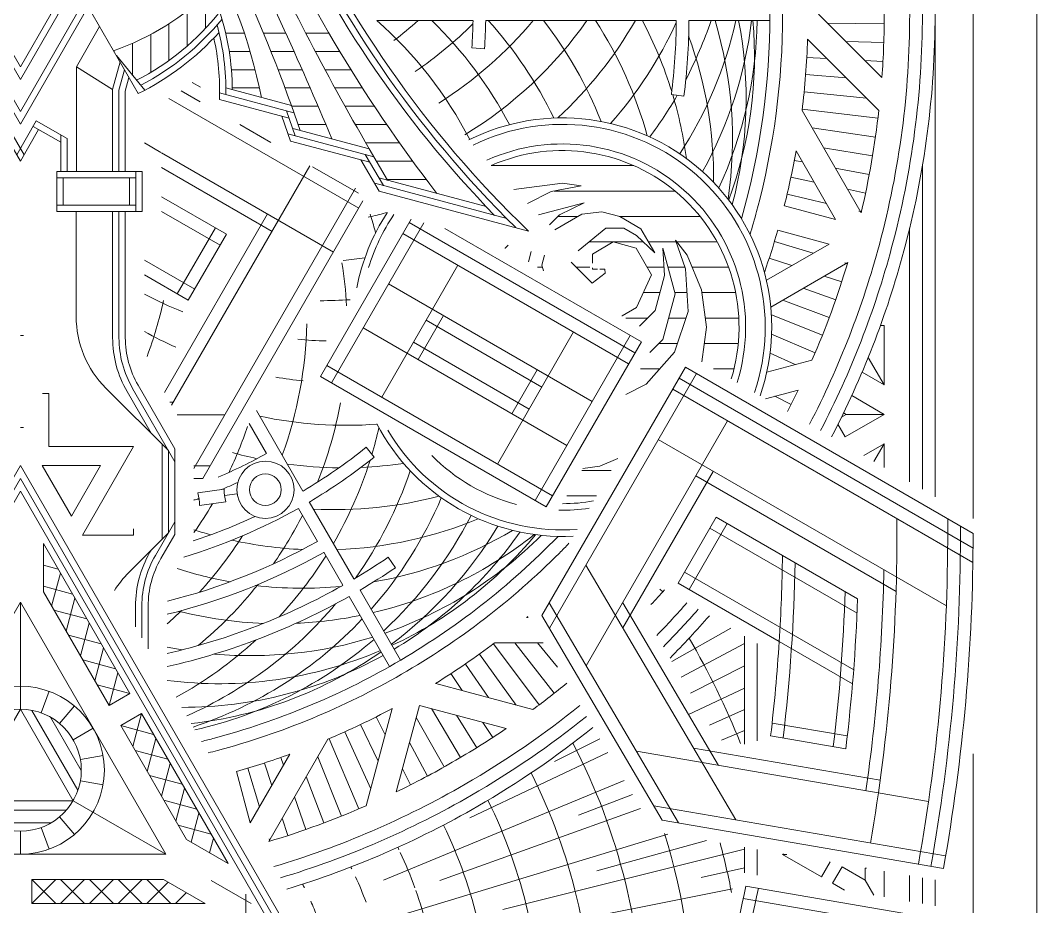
# Model space of a CAD drawing. Header units: inches. Extents: x -6.2 to 19.1, y -0.3 to 14.3.
# Drawn here: x 17.539 to 19.107, y 11.167 to 12.535 of the extents above; entities that cross this region are included whole.
import ezdxf

# ---------------------------------------------------------------- set-up
doc = ezdxf.new("R2010")
doc.units = ezdxf.units.IN
doc.header["$MEASUREMENT"] = 0
doc.layers.add('NOPLOT', color=40, linetype='Continuous', lineweight=5)

# ---------------------------------------------------------------- blocks, each defined once
blk = doc.blocks.new('BG')
at = {"layer": 'NOPLOT'}
for p, q in [((-0.8515, 1.4626), (-0.8515, 0.6565)), ((-0.9948, 1.25), (-0.9169, 1.1721)), ((-0.8046, 0.6295), (-0.8046, 1.2589)), ((-0.9141, 1.2383), (-0.9839, 1.2391)), ((-1.0071, 1.2181), (-1.0083, 1.2181)), ((-1.0082, 1.2192), (-0.9206, 1.1316)), ((-0.9146, 1.215), (-0.9614, 1.2165)), ((-0.9845, 1.1955), (-1.0095, 1.1969)), ((-0.9156, 1.1917), (-0.9377, 1.1929)), ((-0.9608, 1.1718), (-1.0106, 1.1756)), ((-0.9358, 1.1468), (-1.0125, 1.1544)), ((-0.9425, 1.0058), (-1.015, 1.1315)), ((-0.9217, 1.122), (-1.0148, 1.1333)), ((-0.9248, 1.0988), (-1.0027, 1.11)), ((-1.0227, 1.0807), (-1.0217, 1.0805)), ((-0.9738, 0.9975), (-1.0225, 1.0818)), ((-0.9284, 1.0758), (-0.9887, 1.0858)), ((-1.0147, 1.0683), (-1.0246, 1.0702)), ((-0.8671, 1.0632), (-0.8671, 0.6656)), ((-0.9325, 1.0528), (-0.9742, 1.0607)), ((-1.3695, 1.0342), (-1.3098, 1.0421)), ((-1.2869, 1.039), (-1.3235, 1.0318)), ((-1.3098, 1.0421), (-1.2869, 1.039)), ((-1.0002, 1.0433), (-1.0288, 1.0494)), ((-1.3235, 1.0318), (-1.3529, 1.0173)), ((-0.9852, 1.0173), (-1.0334, 1.0286)), ((-0.937, 1.0299), (-0.9591, 1.0346)), ((-1.3392, 1.003), (-1.2832, 1.018)), ((-1.2832, 1.018), (-1.3132, 1.003)), ((-1.0368, 1.0144), (-0.9738, 0.9975)), ((-1.3132, 1.003), (-1.3255, 0.9907)), ((-1.2861, 1.0039), (-1.3192, 0.9848)), ((-1.2612, 1.0069), (-1.2861, 1.0039)), ((-1.2393, 1.001), (-1.2612, 1.0069)), ((-1.2132, 0.9859), (-1.2393, 1.001)), ((-0.9421, 1.0072), (-0.9453, 1.0079)), ((-1.2905, 0.9589), (-1.2563, 0.987)), ((-1.2563, 0.987), (-1.2341, 0.987)), ((-1.2341, 0.987), (-1.2185, 0.9779)), ((-1.2185, 0.9779), (-1.1962, 0.9565)), ((-1.1962, 0.9565), (-1.2132, 0.9859)), ((-1.0449, 0.9842), (-0.9819, 0.9673)), ((-0.8828, 0.9867), (-0.8828, 0.6746)), ((-1.3802, 0.962), (-1.3766, 0.9657)), ((-1.2473, 0.9698), (-1.2729, 0.955)), ((-1.2193, 0.9623), (-1.2473, 0.9698)), ((-1.1706, 0.9719), (-1.1565, 0.9536)), ((-1.1586, 0.9366), (-1.1706, 0.9719)), ((-0.9819, 0.9673), (-1.0589, 0.9228)), ((-1.0016, 0.9559), (-1.049, 0.9702)), ((-1.3803, 0.9618), (-1.3802, 0.962)), ((-1.3483, 0.9581), (-1.3517, 0.9453)), ((-1.3319, 0.9537), (-1.3352, 0.9412)), ((-1.2729, 0.955), (-1.2729, 0.9438)), ((-1.2002, 0.9292), (-1.2193, 0.9623)), ((-1.1862, 0.962), (-1.1712, 0.906)), ((-1.1842, 0.9286), (-1.1862, 0.962)), ((-1.1565, 0.9536), (-1.1388, 0.9109)), ((-1.3352, 0.9412), (-1.333, 0.9345)), ((-1.2732, 0.9191), (-1.2991, 0.9449)), ((-1.2729, 0.9379), (-1.2729, 0.9363)), ((-1.0277, 0.9409), (-1.0554, 0.9499)), ((-0.9589, 0.9445), (-1.0536, 0.8898)), ((-0.9593, 0.9431), (-0.9624, 0.944)), ((-1.2572, 0.9316), (-1.2732, 0.9191)), ((-1.2729, 0.9363), (-1.2668, 0.9363)), ((-1.264, 0.9363), (-1.2578, 0.9363)), ((-1.2578, 0.9363), (-1.2572, 0.9316)), ((-1.2189, 0.8891), (-1.2002, 0.9292)), ((-1.1957, 0.8855), (-1.1842, 0.9286)), ((-1.1551, 0.8842), (-1.1586, 0.9366)), ((-0.9663, 0.9208), (-0.9877, 0.9278)), ((-0.9737, 0.8987), (-1.0138, 0.9128)), ((-1.1712, 0.906), (-1.1862, 0.85)), ((-1.1388, 0.9109), (-1.1328, 0.8651)), ((-1.2362, 0.8791), (-1.2189, 0.8891)), ((-0.9817, 0.8768), (-1.0389, 0.8983)), ((-1.2368, 0.879), (-1.2362, 0.8791)), ((-1.2149, 0.8663), (-1.1957, 0.8855)), ((-1.172, 0.8344), (-1.1551, 0.8842)), ((-0.9901, 0.8551), (-1.0528, 0.8801)), ((-1.1328, 0.8651), (-1.1385, 0.8222)), ((-0.914, 0.8672), (-0.9186, 0.8672)), ((-0.914, 0.8672), (-0.914, 0.7939)), ((-1.1862, 0.85), (-1.2023, 0.8339)), ((-0.999, 0.8335), (-1.0525, 0.8563)), ((-1.2067, 0.7949), (-1.172, 0.8344)), ((-1.0237, 0.819), (-1.0544, 0.8329)), ((-0.9337, 0.8279), (-0.914, 0.7939)), ((-1.0584, 0.8097), (-1.0029, 0.8246)), ((-1.0578, 0.8099), (-1.0579, 0.81)), ((-1.0578, 0.8099), (-1.0579, 0.81)), ((-0.914, 0.7939), (-0.9413, 0.8096)), ((-1.232, 0.7824), (-1.2067, 0.7949)), ((-1.06, 0.7769), (-1.0199, 0.7877)), ((-1.0286, 0.77), (-1.0484, 0.78)), ((-0.954, 0.7809), (-0.914, 0.7578)), ((-0.9609, 0.7578), (-0.9665, 0.7545)), ((-0.964, 0.7596), (-0.9609, 0.7578)), ((-0.914, 0.7578), (-0.9619, 0.7301)), ((-0.9609, 0.7578), (-0.914, 0.7578)), ((-0.9619, 0.7301), (-0.9709, 0.7456)), ((-0.9392, 0.7072), (-0.914, 0.7217)), ((-0.9266, 0.6999), (-0.914, 0.7217)), ((-0.914, 0.7217), (-0.914, 0.6926)), ((-1.2415, 0.7034), (-1.264, 0.6941)), ((-1.264, 0.6941), (-1.2846, 0.6914)), ((-1.1863, 0.5397), (-1.1899, 0.5429)), ((-1.3518, 0.5079), (-1.3539, 0.5079)), ((-1.353, 0.5086), (-1.3523, 0.5079)), ((-1.1028, 0.4949), (-1.1751, 0.454)), ((-1.3383, 0.4006), (-1.3946, 0.4755)), ((-1.3334, 0.4766), (-1.3931, 0.4766)), ((-1.3198, 0.4148), (-1.3684, 0.4766)), ((-1.3158, 0.4467), (-1.3404, 0.4766)), ((-1.1636, 0.4345), (-1.0859, 0.476)), ((-1.0859, 0.4851), (-1.0859, 0.3522)), ((-1.0703, 0.4761), (-1.0703, 0.3561)), ((-1.3668, 0.4003), (-1.4117, 0.4629)), ((-1.4009, 0.4095), (-1.4291, 0.4507)), ((-1.4333, 0.4181), (-1.447, 0.4391)), ((-1.0859, 0.4483), (-1.1521, 0.415)), ((-1.4657, 0.4268), (-1.346, 0.3948)), ((-1.4641, 0.4264), (-1.4648, 0.4274)), ((-1.0859, 0.4212), (-1.1548, 0.3887)), ((-1.519, 0.3961), (-1.5511, 0.2764)), ((-1.5194, 0.3945), (-1.52, 0.3955)), ((-1.4857, 0.3998), (-1.5142, 0.2934)), ((-1.4857, 0.3998), (-1.3792, 0.3713)), ((-1.4352, 0.3357), (-1.4708, 0.3958)), ((-1.4152, 0.3478), (-1.44, 0.3876)), ((-1.0859, 0.3948), (-1.129, 0.3757)), ((-1.5364, 0.3312), (-1.558, 0.3763)), ((-1.5277, 0.3636), (-1.539, 0.3859)), ((-1.4554, 0.3241), (-1.4896, 0.3849)), ((-1.3956, 0.3604), (-1.4077, 0.3789)), ((-1.5455, 0.2972), (-1.5773, 0.3673)), ((-1.1143, 0.3571), (-1.0859, 0.3689)), ((-1.671, 0.2324), (-1.5984, 0.3581)), ((-1.56, 0.2725), (-1.5967, 0.3588)), ((-1.4759, 0.3129), (-1.4979, 0.3541)), ((-1.264, 0.3586), (-1.3194, 0.3307)), ((-1.6938, 0.2553), (-1.6451, 0.3397)), ((-1.6462, 0.3393), (-1.6459, 0.3384)), ((-1.254, 0.3417), (-1.4235, 0.2615)), ((-0.8046, -1.2585), (-0.8046, 0.3403)), ((-1.6674, 0.3012), (-1.6764, 0.3289)), ((-1.6529, 0.3262), (-1.6562, 0.3357)), ((-1.5816, 0.2636), (-1.6108, 0.3366)), ((-1.7107, 0.3184), (-1.6938, 0.2553)), ((-1.6824, 0.2751), (-1.6967, 0.3225)), ((-1.4965, 0.3021), (-1.5066, 0.3218)), ((-1.6033, 0.2552), (-1.6248, 0.3124)), ((-1.5299, 0.185), (-1.234, 0.3076)), ((-1.2238, 0.2903), (-1.2902, 0.2647)), ((-1.6253, 0.2472), (-1.6393, 0.2873)), ((-1.2136, 0.273), (-1.4607, 0.1845)), ((-1.6474, 0.2398), (-1.6543, 0.2612)), ((-1.5732, 0.1223), (-1.1801, 0.2416)), ((-1.6696, 0.2328), (-1.6705, 0.2359)), ((-1.1328, 0.2335), (-1.2675, 0.1962)), ((-1.0859, 0.2254), (-1.0859, 0.1937)), ((-1.0859, 0.2231), (-1.3831, 0.1486)), ((-1.0703, 0.2227), (-1.0703, 0.191)), ((-1.0379, 0.2172), (-1.039, 0.2165)), ((-1.039, 0.2165), (-0.9911, 0.1888)), ((-1.034, 0.2165), (-1.039, 0.2165)), ((-0.9911, 0.1888), (-0.9804, 0.2073)), ((-0.9776, 0.181), (-0.9658, 0.2013)), ((-0.9658, 0.2013), (-0.9374, 0.1849)), ((-1.0859, 0.2), (-1.139, 0.1881)), ((-0.9374, 0.1849), (-0.9374, 0.1997)), ((-0.936, 0.1997), (-0.9374, 0.1997)), ((-0.914, 0.1642), (-0.914, 0.1959)), ((-0.8828, 0.1905), (-0.8828, 0.1588)), ((-0.8671, 0.1878), (-0.8671, 0.1561)), ((-0.9776, 0.181), (-0.9629, 0.1726)), ((-0.9374, 0.1849), (-0.9267, 0.1664)), ((-0.8515, 0.1852), (-0.8515, 0.1534)), ((-1.5024, 0.0943), (-1.1008, 0.1742))]:
    blk.add_line(p, q, dxfattribs=at)
at = {"layer": 'NOPLOT', "linetype": 'Continuous'}
for p, q in [((-1.222, 1.0637), (-1.3971, 1.0637)), ((-1.1714, 1.0325), (-1.3201, 1.0325)), ((-1.2907, 1.0012), (-1.315, 1.0012)), ((-1.1406, 1.0012), (-1.2402, 1.0012)), ((-1.2102, 0.97), (-1.277, 0.97)), ((-1.1699, 0.97), (-1.204, 0.97)), ((-1.1196, 0.97), (-1.1691, 0.97)), ((-1.3344, 0.9387), (-1.3403, 0.9387)), ((-1.276, 0.9387), (-1.2929, 0.9387)), ((-1.1848, 0.9387), (-1.2057, 0.9387)), ((-1.1593, 0.9387), (-1.1799, 0.9387)), ((-1.1055, 0.9387), (-1.1504, 0.9387)), ((-1.1898, 0.9075), (-1.2103, 0.9075)), ((-1.1567, 0.9075), (-1.1716, 0.9075)), ((-1.0968, 0.9075), (-1.1384, 0.9075)), ((-1.205, 0.8762), (-1.232, 0.8762)), ((-1.1578, 0.8762), (-1.1791, 0.8762)), ((-1.0929, 0.8762), (-1.1343, 0.8762)), ((-1.1684, 0.845), (-1.1912, 0.845)), ((-1.0935, 0.845), (-1.1355, 0.845)), ((-1.1901, 0.8137), (-1.2139, 0.8137)), ((-1.0987, 0.8137), (-1.1238, 0.8137)), ((-1.2318, 0.7825), (-1.232, 0.7825)), ((-1.25, 0.6887), (-1.2861, 0.6887)), ((-1.2681, 0.6575), (-1.3042, 0.6575))]:
    blk.add_line(p, q, dxfattribs=at)
at = {"layer": 'NOPLOT'}
for centre, radius, start, end in [((-1.9765, 1.25), 0.9219, 344.1658, 0), ((-1.9765, 1.25), 0.9375, 345, 0), ((-1.9765, 1.25), 1.0938, 345, 0), ((-1.9765, 1.25), 1.0625, 355.7931, 0), ((-1.9765, 1.25), 1.1094, 345, 0), ((-1.9765, 1.25), 1.125, 345, 0), ((-1.8728, 0.8631), 0.5057, 27.4094, 48.5718), ((-1.8232, 1.6201), 0.5057, 307.2514, 311.6364), ((-1.7762, 1.5969), 0.5057, 304.3673, 314.805), ((-1.8232, 0.8799), 0.5057, 27.5922, 45.7643), ((-1.7326, 1.5678), 0.5057, 302.3833, 319.9116), ((-1.6932, 1.5333), 0.5057, 301.3625, 324.8554), ((-1.7762, 0.9031), 0.5057, 25.6917, 42.1166), ((-1.7326, 0.9322), 0.5057, 21.5737, 37.8117), ((-1.6587, 1.4939), 0.5057, 312.7328, 330.1501), ((-1.6932, 0.9667), 0.5057, 15.3373, 33.007), ((-1.6296, 1.4503), 0.5057, 318.5548, 335.402), ((-1.6587, 1.0061), 0.5057, 17.098, 27.8287), ((-1.5896, 1.3537), 0.5057, 326.9979, 347.2619), ((-1.6064, 1.4033), 0.5057, 332.4518, 341.4203), ((-1.5793, 1.3023), 0.5057, 330.8995, 353.1739), ((-1.6064, 1.0967), 0.5057, 351.577, 16.7217), ((-1.5759, 1.25), 0.5057, 335.0068, 359.1147), ((-1.5793, 1.1977), 0.5057, 339.6104, 5.0461), ((-1.5896, 1.1463), 0.5057, 345.035, 10.9291), ((-1.6296, 1.0497), 0.5057, 359.2673, 20.0482), ((-1.9765, 1.25), 0.9687, 352.9725, 358.1803), ((-1.6064, 1.4033), 0.5057, 323.0137, 329.9707), ((-1.6587, 1.0061), 0.5057, 7.5504, 16.6411), ((-1.9765, 1.25), 1.0625, 346.711, 353.6028), ((-1.3098, 0.8651), 0.2574, 340.8692, 116.5553), ((-1.3098, 0.8651), 0.2494, 341.2243, 116.0938), ((-1.3098, 0.8651), 0.2253, 342.4452, 114.4194), ((-1.3098, 0.8651), 0.2172, 342.914, 113.7447), ((-1.9765, 1.25), 0.9687, 345.9242, 350.0039), ((-1.3098, 0.8651), 0.2574, 146.9179, 169.2146), ((-1.6587, 1.4939), 0.5057, 282.5821, 282.9519), ((-1.3098, 0.8651), 0.2494, 146.3134, 162.902), ((-2.0288, 0.8528), 0.5057, 17.0481, 17.4179), ((-1.6587, 1.4939), 0.5057, 282.9519, 285.3302), ((-2.0288, 0.8528), 0.5057, 14.6841, 17.0481), ((-1.9765, 1.25), 0.9375, 343.205, 345), ((-1.9765, 1.25), 0.9687, 340.8597, 344.0758), ((-1.9765, 1.25), 1.0938, 332.5438, 345), ((-1.9765, 1.25), 1.1094, 332.508, 345), ((-1.6296, 1.4503), 0.5057, 275.7115, 278.7521), ((-1.9765, 1.25), 1.125, 332.4731, 345), ((-2.0802, 0.8631), 0.5057, 3.2094, 9.2154), ((-1.9765, 1.25), 1.0625, 336.3972, 343.289), ((-1.5896, 1.3537), 0.5057, 242.3842, 248.3113), ((-2.2943, 1.0061), 0.5057, 339.492, 347.615), ((-1.6064, 1.4033), 0.5057, 269.8373, 274.017), ((-2.1298, 0.8799), 0.5057, 340.0884, 358.7875), ((-1.5793, 1.3023), 0.5057, 241.069, 245.9751), ((-1.5896, 1.3537), 0.5057, 264.8111, 268.7852), ((-1.5793, 1.3023), 0.5057, 260.5669, 264.406), ((-1.9765, 1.25), 1.0625, 332.6187, 334.2069), ((-2.0802, 0.8631), 0.5057, 338.1059, 349.6291), ((-1.5759, 1.25), 0.5057, 257.8834, 274.3083), ((-2.1768, 0.9031), 0.5057, 334.6275, 341.5304), ((-2.0288, 0.8528), 0.5057, 343.4262, 347.2672), ((-1.3098, 0.8651), 0.2574, 207.4832, 272.9278), ((-1.3098, 0.8651), 0.2494, 210.5092, 274.133), ((-1.5793, 1.1977), 0.5057, 254.3529, 257.8725), ((-2.0288, 0.8528), 0.5057, 329.8499, 342.5246), ((-1.3098, 0.8651), 0.2253, 224.5141, 255.4859), ((-1.5793, 1.1977), 0.5057, 262.1883, 269.3941), ((-1.9765, 0.8494), 0.5057, 324.598, 341.4452), ((-1.5793, 1.1977), 0.5057, 272.4754, 278.4263), ((-1.5896, 1.1463), 0.5057, 266.993, 284.6627), ((-1.9242, 0.8528), 0.5057, 318.5797, 336.9863), ((-1.3098, 0.8651), 0.2172, 270.0249, 280.1091), ((-2.1768, 0.9031), 0.5057, 324.9021, 329.6954), ((-1.3098, 0.8651), 0.2253, 268.8492, 278.4064), ((-2.0802, 0.8631), 0.5057, 325.1213, 333.007), ((-1.6064, 1.0967), 0.5057, 272.1713, 292.4496), ((-1.8728, 0.8631), 0.5057, 312.7381, 333.0021), ((-1.6064, 1.0967), 0.5057, 251.9486, 254.3941), ((-1.6296, 1.0497), 0.5057, 279.9518, 300.7327), ((-1.8232, 0.8799), 0.5057, 306.8261, 329.1005), ((-1.7762, 0.9031), 0.5057, 300.8853, 324.9932), ((-2.1298, 0.8799), 0.5057, 317.6213, 327.5246), ((-1.6064, 1.0967), 0.5057, 257.4754, 267.3787), ((-1.6587, 1.0061), 0.5057, 283.2783, 308.423), ((-1.6932, 0.9667), 0.5057, 289.0709, 314.965), ((-1.7326, 0.9322), 0.5057, 294.9539, 320.3896), ((-1.9765, 1.25), 0.9219, 300, 315.8342), ((-1.9765, 1.25), 0.9375, 315, 316.0337), ((-2.0288, 0.8528), 0.5057, 317.098, 327.8287), ((-1.9765, 1.25), 0.9375, 300, 315), ((-1.6296, 1.0497), 0.5057, 252.2581, 259.8787), ((-2.0802, 0.8631), 0.5057, 309.598, 321.5442), ((-1.6296, 1.0497), 0.5057, 263.4558, 275.402), ((-1.9765, 1.25), 1.0625, 316.8848, 318.2108), ((-1.9765, 1.25), 1.0938, 315.6886, 318.5523), ((-2.1298, 0.8799), 0.5057, 311.3295, 314.0442), ((-1.6587, 1.0061), 0.5057, 255.9558, 267.902), ((-1.9765, 0.8494), 0.5057, 293.8784, 320.0482), ((-1.9765, 1.25), 1.1094, 315.4691, 318.7157), ((-1.9242, 0.8528), 0.5057, 288.4875, 316.7217), ((-1.6587, 1.0061), 0.5057, 272.4518, 281.4203), ((-1.9765, 1.25), 0.9687, 309.9961, 310.1034), ((-1.9765, 1.25), 1.125, 315.256, 318.8744), ((-2.0288, 0.8528), 0.5057, 298.8268, 312.5482), ((-1.8728, 0.8631), 0.5057, 282.6799, 310.9291), ((-1.6932, 0.9667), 0.5057, 264.9518, 287.2619), ((-1.9765, 1.25), 0.9687, 301.8197, 307.0275), ((-1.9765, 0), 0.9535, 21.7356, 30.3934), ((-1.6932, 0.9667), 0.5057, 258.2889, 260.402), ((-1.7326, 0.9322), 0.5057, 262.8155, 293.1738), ((-1.8232, 0.8799), 0.5057, 276.4626, 305.0461), ((-1.7762, 0.9031), 0.5057, 269.8176, 299.1147), ((-1.9765, 1.25), 0.9219, 285, 300), ((-1.9765, 1.25), 0.9375, 285, 300), ((-1.9765, 1.25), 1.0625, 306.3972, 309.2462), ((-1.9765, 1.25), 0.9687, 292.9725, 298.1803), ((-1.9765, 1.25), 1.0938, 300, 308.9935), ((-1.9765, 1.25), 1.1094, 300, 308.8726), ((-1.9765, 1.25), 1.0625, 300, 304.2069), ((-1.9765, 1.25), 1.125, 300, 308.755), ((-1.9765, 1.25), 0.9219, 283.9924, 285), ((-1.9765, 0), 0.766, 0, 27.4788), ((-1.9765, 1.25), 0.9375, 284.2662, 285), ((-1.9765, 1.25), 0.9687, 285.9242, 290.0039), ((-1.9765, 1.25), 1.0625, 295.7931, 300), ((-1.9765, 0), 0.7035, 0, 26.7562), ((-1.9765, 1.25), 1.0938, 286.5598, 300), ((-1.9765, 1.25), 1.1094, 286.7526, 300), ((-1.9765, 1.25), 1.0625, 286.711, 293.6028), ((-1.9765, 1.25), 1.125, 286.9399, 300), ((-1.9765, 0), 0.641, 0, 26.2095), ((-1.9765, 0), 0.5785, 0, 25.8917), ((-1.9765, 0), 0.8285, 0, 17.0067), ((-1.9765, 0), 0.516, 25.5223, 25.8831), ((-1.9765, 0), 0.891, 10.9664, 14.9978), ((-1.9765, 0), 0.516, 19.8973, 25.1027), ((-1.9765, 0), 0.4535, 26.0002, 26.3119), ((-1.9765, 0), 0.4535, 20.3752, 24.6248), ((-1.9765, 0), 0.391, 26.6313, 27.3948), ((-1.9765, 0), 0.516, 14.2723, 19.4777), ((-1.9765, 0), 0.391, 21.0063, 23.9937)]:
    blk.add_arc(centre, radius, start, end, dxfattribs=at)
blk = doc.blocks.new('*U13')
at = {"layer": 'NOPLOT'}
for p, q in [((-0.1759, 0.0148), (-0.2272, -0.0148)), ((-0.0142, -0.0148), (-0.0142, 0.0148)), ((0.0142, -0.0148), (0.0142, 0.0148)), ((0.1759, 0.0148), (0.2272, -0.0148))]:
    blk.add_line(p, q, dxfattribs=at)
at = {"layer": 'NOPLOT', "linetype": 'Continuous'}
for p, q in [((-0.1852, -0.0148), (-0.1556, 0.0148)), ((-0.1499, -0.0148), (-0.1202, 0.0148)), ((-0.1202, -0.0148), (-0.1499, 0.0148)), ((-0.1145, -0.0148), (-0.0849, 0.0148)), ((-0.0849, -0.0148), (-0.1145, 0.0148)), ((-0.0791, -0.0148), (-0.0495, 0.0148)), ((-0.0495, -0.0148), (-0.0791, 0.0148)), ((-0.0438, -0.0148), (-0.0142, 0.0148)), ((-0.0142, -0.0148), (-0.0438, 0.0148)), ((0.0438, -0.0148), (0.0142, 0.0148)), ((0.0142, -0.0148), (0.0438, 0.0148)), ((0.0791, -0.0148), (0.0495, 0.0148)), ((0.0495, -0.0148), (0.0791, 0.0148)), ((0.1145, -0.0148), (0.0849, 0.0148)), ((0.0849, -0.0148), (0.1145, 0.0148)), ((0.1499, -0.0148), (0.1202, 0.0148)), ((0.1202, -0.0148), (0.1499, 0.0148)), ((0.1852, -0.0148), (0.1556, 0.0148)), ((-0.1556, -0.0148), (-0.1816, 0.0112)), ((0.1556, -0.0148), (0.1816, 0.0112)), ((-0.1909, -0.0148), (-0.2042, -0.0015)), ((0.1909, -0.0148), (0.2042, -0.0015)), ((-0.2269, -0.0148), (-0.227, -0.0147)), ((0.2269, -0.0148), (0.227, -0.0147))]:
    blk.add_line(p, q, dxfattribs=at)
at = {"layer": 'NOPLOT'}
for points in [[(-0.1759, 0.0148), (-0.0142, 0.0148)], [(0.1759, 0.0148), (0.0142, 0.0148)], [(-0.0142, -0.0148), (-0.2272, -0.0148)], [(0.0142, -0.0148), (0.2272, -0.0148)]]:
    blk.add_lwpolyline(points, dxfattribs=at)
blk = doc.blocks.new('*U14')
at = {"layer": 'NOPLOT', "color": 0, "linetype": 'ByBlock', "lineweight": -2, "transparency": 16777216}
for p, rotation in [((6.8709, 0.3946), 240), ((7.1291, 0.3946), 120)]:
    blk.add_blockref('*U13', p, dxfattribs=dict(at, rotation=rotation))
blk.add_blockref('*U13', (7, 0.171), dxfattribs=at)
blk = doc.blocks.new('Goddess')
at = {"layer": 'NOPLOT'}
for p, q in [((0, 0.2066), (0, 0.075)), ((-0.0256, 0.0705), (-0.0353, 0.0971)), ((0.0256, 0.0705), (0.0353, 0.0971)), ((-0.0482, 0.0574), (-0.0664, 0.0791)), ((0.0482, 0.0574), (0.0664, 0.0791)), ((-0.0372, 0.0651), (-0.075, -0.0003)), ((-0.0143, 0.0736), (-0.0709, -0.0245)), ((0, 0.075), (-0.0649, -0.0375)), ((0, 0.075), (0.0649, -0.0375)), ((0.0143, 0.0736), (0.0709, -0.0245)), ((0.0372, 0.0651), (0.075, -0.0003)), ((-0.0649, 0.0375), (-0.0895, 0.0517)), ((0.0649, 0.0375), (0.0895, 0.0517)), ((-0.0739, 0.013), (-0.1017, 0.0179)), ((0.0739, 0.013), (0.1017, 0.0179)), ((-0.0739, -0.013), (-0.1017, -0.0179)), ((0.0739, -0.013), (0.1017, -0.0179)), ((-0.1789, -0.1033), (-0.0649, -0.0375)), ((0.0649, -0.0375), (-0.0649, -0.0375)), ((0.1789, -0.1033), (0.0649, -0.0375)), ((0.0566, -0.0492), (-0.0566, -0.0492)), ((-0.0482, -0.0574), (-0.0664, -0.0791)), ((0.0482, -0.0574), (0.0664, -0.0791)), ((0.0378, -0.0648), (-0.0378, -0.0648)), ((-0.0256, -0.0705), (-0.0353, -0.0971)), ((0, -0.075), (0, -0.1033)), ((0.0256, -0.0705), (0.0353, -0.0971))]:
    blk.add_line(p, q, dxfattribs=at)
for points in [[(-0.1789, -0.1033), (0, 0.2066)], [(0.1789, -0.1033), (0, 0.2066)], [(0.1789, -0.1033), (-0.1789, -0.1033)]]:
    blk.add_lwpolyline(points, dxfattribs=at)
for radius in [0.1033, 0.075]:
    blk.add_circle((0, 0), radius, dxfattribs=at)
blk.add_blockref('*U14', (-7, -0.3201), dxfattribs=at)
blk = doc.blocks.new('MasterSword_Half')
at = {"layer": 'NOPLOT'}
for p, q in [((0.1451, -1.3477), (0.0659, -1.2106)), ((0.1181, -1.3009), (0.1532, -1.3435)), ((0.1135, -1.3426), (0.0689, -1.3146)), ((0.245, -1.3468), (0.3365, -1.3714)), ((0.2528, -1.3408), (0.3334, -1.3624)), ((0.2448, -1.3549), (0.3305, -1.3778)), ((0.3334, -1.3624), (0.3441, -1.393)), ((0.3274, -1.3689), (0.3381, -1.3995)), ((0.3214, -1.3754), (0.3321, -1.406)), ((0.0224, -1.3919), (0, -1.4307)), ((0.0496, -1.4076), (0.0156, -1.388)), ((0.0496, -1.4434), (0.0496, -1.3986)), ((0.329, -1.397), (0.4348, -1.4254)), ((0.335, -1.3906), (0.4291, -1.4158)), ((0.3321, -1.406), (0.4297, -1.4321)), ((0.424, -1.4225), (0.4466, -1.4609)), ((0.4291, -1.4158), (0.4517, -1.4542)), ((0.4189, -1.4292), (0.4415, -1.4676)), ((0.0447, -1.4434), (0.0447, -1.4927)), ((0.15, -1.4434), (0.0447, -1.4434)), ((0.1422, -1.4927), (0.1422, -1.4434)), ((0.15, -1.4927), (0.15, -1.4434)), ((0.0447, -1.4512), (0.1422, -1.4512)), ((0.0525, -1.4849), (0.0525, -1.4512)), ((0.1344, -1.4849), (0.1344, -1.4512)), ((0.4358, -1.458), (0.5983, -1.5015)), ((0.441, -1.4513), (0.5729, -1.4866)), ((0.4415, -1.4676), (0.6249, -1.5167)), ((0.0447, -1.4849), (0.1422, -1.4849)), ((0.0447, -1.4927), (0.15, -1.4927)), ((0.0273, -1.7167), (0.0352, -1.7167)), ((0.0352, -1.7167), (0.0352, -1.7819)), ((0.0352, -1.7819), (0.1392, -1.7819)), ((0.1392, -1.7819), (0.0763, -1.8907)), ((0.1744, -1.8957), (0.1744, -1.779)), ((0.027, -1.8053), (0.0628, -1.8673)), ((0.0986, -1.8053), (0.027, -1.8053)), ((0.0628, -1.8673), (0.0986, -1.8053)), ((0.1392, -1.8829), (0.1392, -1.8907)), ((0.1392, -1.8907), (0.0763, -1.8907)), ((0.1608, -1.9092), (0.1594, -1.9118))]:
    blk.add_line(p, q, dxfattribs=at)
at = {"layer": 'NOPLOT', "linetype": 'Continuous'}
for p, q in [((0.2278, -1.2673), (0.2278, -1.2275)), ((0.2053, -1.289), (0.2053, -1.2461)), ((0.1828, -1.3068), (0.1828, -1.2617)), ((0.1603, -1.3216), (0.1603, -1.2749)), ((0.2526, -1.2733), (0.2755, -1.2733)), ((0.2989, -1.2733), (0.3264, -1.2733)), ((0.3509, -1.2733), (0.3794, -1.2733)), ((0.1378, -1.3248), (0.1378, -1.2858)), ((0.1153, -1.296), (0.1153, -1.2948)), ((0.257, -1.2958), (0.2825, -1.2958)), ((0.3081, -1.2958), (0.3366, -1.2958)), ((0.3626, -1.2958), (0.3927, -1.2958)), ((0.2596, -1.3183), (0.2887, -1.3183)), ((0.3169, -1.3183), (0.3466, -1.3183)), ((0.3746, -1.3183), (0.4065, -1.3183)), ((0.2606, -1.3408), (0.294, -1.3408)), ((0.3255, -1.3408), (0.3564, -1.3408)), ((0.3869, -1.3408), (0.4207, -1.3408)), ((0.3337, -1.3633), (0.3661, -1.3633)), ((0.3993, -1.3633), (0.4354, -1.3633)), ((0.3416, -1.3858), (0.3757, -1.3858)), ((0.4119, -1.3858), (0.4506, -1.3858)), ((0.4248, -1.4083), (0.4663, -1.4083)), ((0.438, -1.4308), (0.4825, -1.4308)), ((0.4512, -1.4533), (0.4992, -1.4533))]:
    blk.add_line(p, q, dxfattribs=at)
at = {"layer": 'NOPLOT'}
for points in [[(0, -1.1148), (0.0781, -1.25), (0, -1.3852)], [(0, -1.1304), (0.069, -1.25), (0, -1.3696)], [(0, -1.1695), (0.0465, -1.25), (0, -1.3305)], [(0, -1.1851), (0.0375, -1.25), (0, -1.3149)], [(0.0974, -1.2651), (0.0689, -1.3146), (0.0689, -1.4434)], [(0.1226, -1.3087), (0.1135, -1.3426), (0.1135, -1.4434)], [(0.1281, -1.3183), (0.1213, -1.3436), (0.1213, -1.4434)], [(0.1336, -1.3278), (0.1291, -1.3447), (0.1291, -1.4434)], [(0.0574, -1.4434), (0.0574, -1.4031), (0.0195, -1.3812), (-0.0045, -1.4229)]]:
    blk.add_lwpolyline(points, dxfattribs=at)
for points in [[(0.1157, -1.9589, -0.05684), (0.1334, -1.9367), (0.1822, -1.8879), (0.1822, -1.7868), (0.1053, -1.71, -0.198912), (0.0687, -1.6216), (0.0687, -1.4927)], [(0.1135, -1.4927), (0.1135, -1.6479, 0.131652), (0.1313, -1.7143), (0.1608, -1.7655)], [(0.1213, -1.4927), (0.1213, -1.6479, 0.131652), (0.1381, -1.7104), (0.19, -1.8004)], [(0.1291, -1.4927), (0.1291, -1.6479, 0.131652), (0.1448, -1.7065), (0.19, -1.7848), (0.19, -1.89), (0.1729, -1.9196, 0.131652), (0.1572, -1.9782), (0.1572, -2.0307)], [(0.19, -1.8744), (0.1661, -1.9157, 0.131652), (0.1494, -1.9782), (0.1494, -2.0172)], [(0.1594, -1.9118, 0.131652), (0.1416, -1.9782), (0.1416, -2.0036)]]:
    blk.add_lwpolyline(points, format="xyb", dxfattribs=at)
for centre, radius, start, end in [((1.95, -0.3573), 1.8182, 203.5804, 217.749), ((1.5508, -0.5548), 1.3352, 203.4945, 226.09), ((1.5508, -0.5548), 1.3508, 203.3507, 224.2572), ((1.5508, -0.5548), 1.343, 203.4064, 225.4921), ((-3.8918, -3.1874), 4.6322, 22.6516, 26.5172), ((3.4442, 0.3333), 3.4856, 204.7923, 210.1184), ((-0.344, -1.4797), 0.6529, 11.2282, 30.3791), ((-1.631, -2.0704), 2.0881, 19.819, 25.8647), ((0.0012, -0.9766), 0.3381, 289.6184, 313.7973), ((0, -1.0534), 0.3125, 297.2421, 321.7003), ((-0.0468, -1.3431), 0.3074, 0.0379, 18.2188), ((0, -1.0534), 0.3203, 297.5462, 320.7502), ((0, -1.0534), 0.3281, 296.2384, 318.1334), ((-0.0468, -1.3431), 0.2996, 358.8951, 15.4722), ((-0.0468, -1.3431), 0.2918, 357.6973, 12.6423)]:
    blk.add_arc(centre, radius, start, end, dxfattribs=at)
blk = doc.blocks.new('A$C7CCE18EE')
at = {"layer": 'NOPLOT'}
for p, q in [((-0.4187, 0.2598), (-0.4987, 0.3059)), ((-0.4265, 0.2462), (-0.4987, 0.2879)), ((-0.4791, 0.1864), (-0.4322, 0.2676)), ((-0.4655, 0.1786), (-0.4187, 0.2598)), ((-0.4577, 0.1921), (-0.5196, 0.2278)), ((-0.4655, 0.1786), (-0.5196, 0.2098)), ((0.1973, -0.0958), (0.1504, -0.177)), ((0.1759, -0.1016), (0.357, -0.2061)), ((0.3528, -0.2758), (0.1447, -0.1557)), ((0.2525, -0.3414), (0.345, -0.3573)), ((-0.4915, -1.7387), (-0.4486, -1.813))]:
    blk.add_line(p, q, dxfattribs=at)
for points in [[(0.3432, -0.3729, 0.020999), (0.3577, -0.1885), (0.1837, -0.088), (0.1368, -0.1692), (0.2612, -0.241, -0.013802), (0.2507, -0.357), (0.3432, -0.3729)], [(0.2652, -0.1351, -0.012566), (0.2612, -0.241, -0.010494)], [(-0.4915, -1.8472, 0.008026), (-0.4364, -1.8029), (-0.4839, -1.7205, -0.001166), (-0.4915, -1.7268)]]:
    blk.add_lwpolyline(points, format="xyb", dxfattribs=at)
blk.add_lwpolyline([(0.2612, -0.241), (0.3514, -0.2931)], dxfattribs=at)
for radius, start, end in [(2.125, 353.2029, 359.0317), (2.1875, 353.1185, 358.1271), (2.125, 309.5292, 310.0722), (2.1875, 308.1911, 309.7816)]:
    blk.add_arc((-1.844, -0.1081), radius, start, end, dxfattribs=at)
blk = doc.blocks.new('Decoration')
at = {"layer": 'NOPLOT', "color": 1}
blk.add_line((1.25, -2.4688), (1.25, 2.4688), dxfattribs=at)
at = {"layer": 'NOPLOT'}
for p, q in [((0.9219, 1.2422), (0.9219, 1.2578)), ((0.5567, 1.2422), (0.4383, 1.2422)), ((0.8067, 1.2422), (0.5723, 1.2422)), ((0.9219, 1.2422), (0.8223, 1.2422)), ((0.5552, 1.2087), (0.5708, 1.2075)), ((0.2216, 1.1601), (0.2115, 1.1659)), ((0.2212, 1.1423), (0.1976, 1.1559)), ((0.8162, 1.1492), (0.8007, 1.1511)), ((0.4164, 1.0115), (0.1828, 1.1464)), ((0.3079, 1.0922), (0.2699, 1.1142)), ((0.1728, 1.08), (0.1526, 1.0917)), ((0.3851, 0.9574), (0.1735, 1.0796)), ((0.3561, 1.0633), (0.1861, 0.7689)), ((0.3097, 0.9829), (0.1735, 1.0616)), ((0.4158, 1.0299), (0.3594, 1.0624)), ((0.4123, 1.0358), (0.2134, 0.6912)), ((0.3039, 1.0043), (0.1771, 0.7845)), ((0.4806, 0.9977), (0.369, 0.8043)), ((0.7559, 0.8335), (0.4784, 0.9938)), ((0.7481, 0.82), (0.4705, 0.9803)), ((0.7638, 0.8471), (0.5222, 0.9865)), ((0.5382, 0.9412), (0.4445, 0.7788)), ((0.7034, 0.7737), (0.4528, 0.9183)), ((0.5205, 0.8793), (0.4892, 0.8251)), ((0.4216, 0.8642), (0.6721, 0.7195)), ((0.6414, 0.7914), (0.4991, 0.8735)), ((0.0039, 0.8549), (0, 0.8549)), ((0.5867, 0.6967), (0.6805, 0.8591)), ((0.4835, 0.8465), (0.6258, 0.7643)), ((0.6466, 0.6441), (0.7638, 0.8471)), ((0.6544, 0.6576), (0.3768, 0.8179)), ((0.6044, 0.7586), (0.6357, 0.8127)), ((0.6415, 0.5102), (0.8179, 0.8158)), ((0.8179, 0.8158), (1.1719, 0.6114)), ((0.369, 0.8043), (0.6466, 0.6441)), ((0.6506, 0.4947), (0.8314, 0.808)), ((1.1718, 0.5934), (0.8101, 0.8023)), ((1.1716, 0.5755), (0.8023, 0.7887)), ((0.1883, 0.7727), (0.1839, 0.7727)), ((0.2514, 0.7571), (0.1929, 0.7571)), ((0.3476, 0.6635), (0.2906, 0.7624)), ((0, 0.7415), (0.0039, 0.7415)), ((0.3028, 0.7098), (0.2815, 0.7467)), ((0.696, 0.4484), (0.8699, 0.7497)), ((1.1389, 0.5222), (0.7845, 0.7268)), ((0.4254, 0.7173), (0.4352, 0.7051)), ((0.2334, 0.6946), (0.2134, 0.6946)), ((0.741, 0.4951), (0.8522, 0.6877)), ((1.077, 0.5399), (0.8309, 0.682)), ((0.2182, 0.6611), (0.2506, 0.6658)), ((0.2134, 0.6526), (0.2199, 0.6535)), ((0.2204, 0.6457), (0.2528, 0.6503)), ((0.2511, 0.6579), (0.2666, 0.6601)), ((0.3653, 0.6016), (0.3419, 0.6422)), ((0.4101, 0.5553), (0.3554, 0.65)), ((0.3966, 0.5475), (0.3732, 0.5881)), ((0.4613, 0.5692), (0.4525, 0.5821)), ((0.8799, 0.259), (0.6955, 0.5725)), ((0.4677, 0.4555), (0.4179, 0.5417)), ((0.4542, 0.4477), (0.4044, 0.5339)), ((0.8096, 0.2552), (0.6504, 0.5258)), ((0.8586, 0.326), (0.7409, 0.5261)), ((0.7895, 0.2586), (0.6415, 0.5102)), ((0.4542, 0.4477), (0.4677, 0.4555)), ((1.117, 0.2817), (0.7578, 0.3434)), ((1.0575, 0.3077), (0.828, 0.3471)), ((1.138, 0.2146), (0.7791, 0.2763)), ((1.1354, 0.1992), (0.7895, 0.2586)), ((0.2348, 0.1845), (0.2838, 0.1562)), ((0.2772, 0.1111), (0.2772, 0.1677))]:
    blk.add_line(p, q, dxfattribs=at)
for points in [[(0.4214, 1.0203), (0.2244, 0.679), (0.2134, 0.679)], [(0.4962, 0.9935), (0.3825, 0.7965)], [(0.633, 0.6519), (0.7502, 0.8549)], [(1.1203, 0.1225), (0.8891, 0.1623)]]:
    blk.add_lwpolyline(points, dxfattribs=at)
for points in [[(0.6016, -0.3473), (0, 0.6947), (-0.6016, -0.3473)], [(0.5881, -0.3395), (0, 0.6791), (-0.5881, -0.3395)], [(0.5746, -0.3317), (0, 0.6634), (-0.5746, -0.3317)]]:
    blk.add_lwpolyline(points, close=True, dxfattribs=at)
blk.add_lwpolyline([(1.1235, 0.1378), (0.8924, 0.1775, -0.040372), (0.7958, -0.1485), (1.0234, -0.2095, 0.038618)], format="xyb", close=True, dxfattribs=at)
for radius in [0.0352, 0.0195]:
    blk.add_circle((0.3014, 0.6651), radius, dxfattribs=at)
for centre, radius, start, end in [((0, 1.25), 0.5568, 355.7467, 359.196), ((0, 1.25), 0.5724, 355.7467, 359.2179), ((0, 1.25), 0.8068, 352.9612, 359.4452), ((0, 1.25), 0.8224, 352.9612, 359.4557), ((0, 1.25), 0.6818, 300.6566, 308.6118), ((0, 1.25), 0.6193, 293.137, 299.2771), ((0, 1.25), 0.6974, 300.6419, 308.6118), ((0, 1.25), 0.6349, 292.9309, 294.9131), ((0.3014, 0.6651), 0.0508, 179.2683, 196.9677), ((0, 1.25), 0.6349, 289.6424, 290.2524), ((0.1696, 0.6463), 0.0508, 359.2683, 16.9677), ((0, 1.25), 0.6974, 286.7498, 299.3581), ((0, 1.25), 0.6818, 288.1644, 295.0465), ((-1.1719, 0.6114), 2.25, 350.2526, 0.4605), ((-1.1719, 0.6114), 2.3125, 349.8654, 0.448), ((-1.1719, 0.6114), 2.3281, 349.868, 0.2223), ((0, 1.25), 0.7443, 284.062, 299.3985), ((-1.1719, 0.6114), 2.3437, 349.8706, 360), ((0, 1.25), 0.7599, 283.7511, 299.4109), ((0, 1.25), 0.8068, 300.5548, 304.1188), ((0, 1.25), 0.8224, 300.5443, 304.1188), ((-1.1719, 0.6114), 2.2344, 351.8554, 358.85), ((0, 1.25), 0.8068, 282.9378, 299.4451), ((0, 1.25), 0.8224, 282.6879, 299.4557), ((-1.1719, 0.6114), 2.125, 338.9276, 348.1456)]:
    blk.add_arc(centre, radius, start, end, dxfattribs=at)
at = {"layer": 'NOPLOT', "xscale": -1}
blk.add_blockref('MasterSword_Half', (0, 2.5), dxfattribs=at)
at = {"layer": 'NOPLOT'}
for name, p in [('MasterSword_Half', (0, 2.5)), ('BG', (1.9765, 0)), ('A$C7CCE18EE', (0.6721, 0.7195)), ('Goddess', (0, 0.3201))]:
    blk.add_blockref(name, p, dxfattribs=at)

msp = doc.modelspace()

# ---------------------------------------------------------------- block references
at = {"color": 0, "xscale": 1.254606451613385, "yscale": 1.254606451613385, "zscale": 1.254606451613385}
msp.add_blockref('Decoration', (17.5388, 10.976), dxfattribs=at)

doc.saveas('drawing.dxf')
